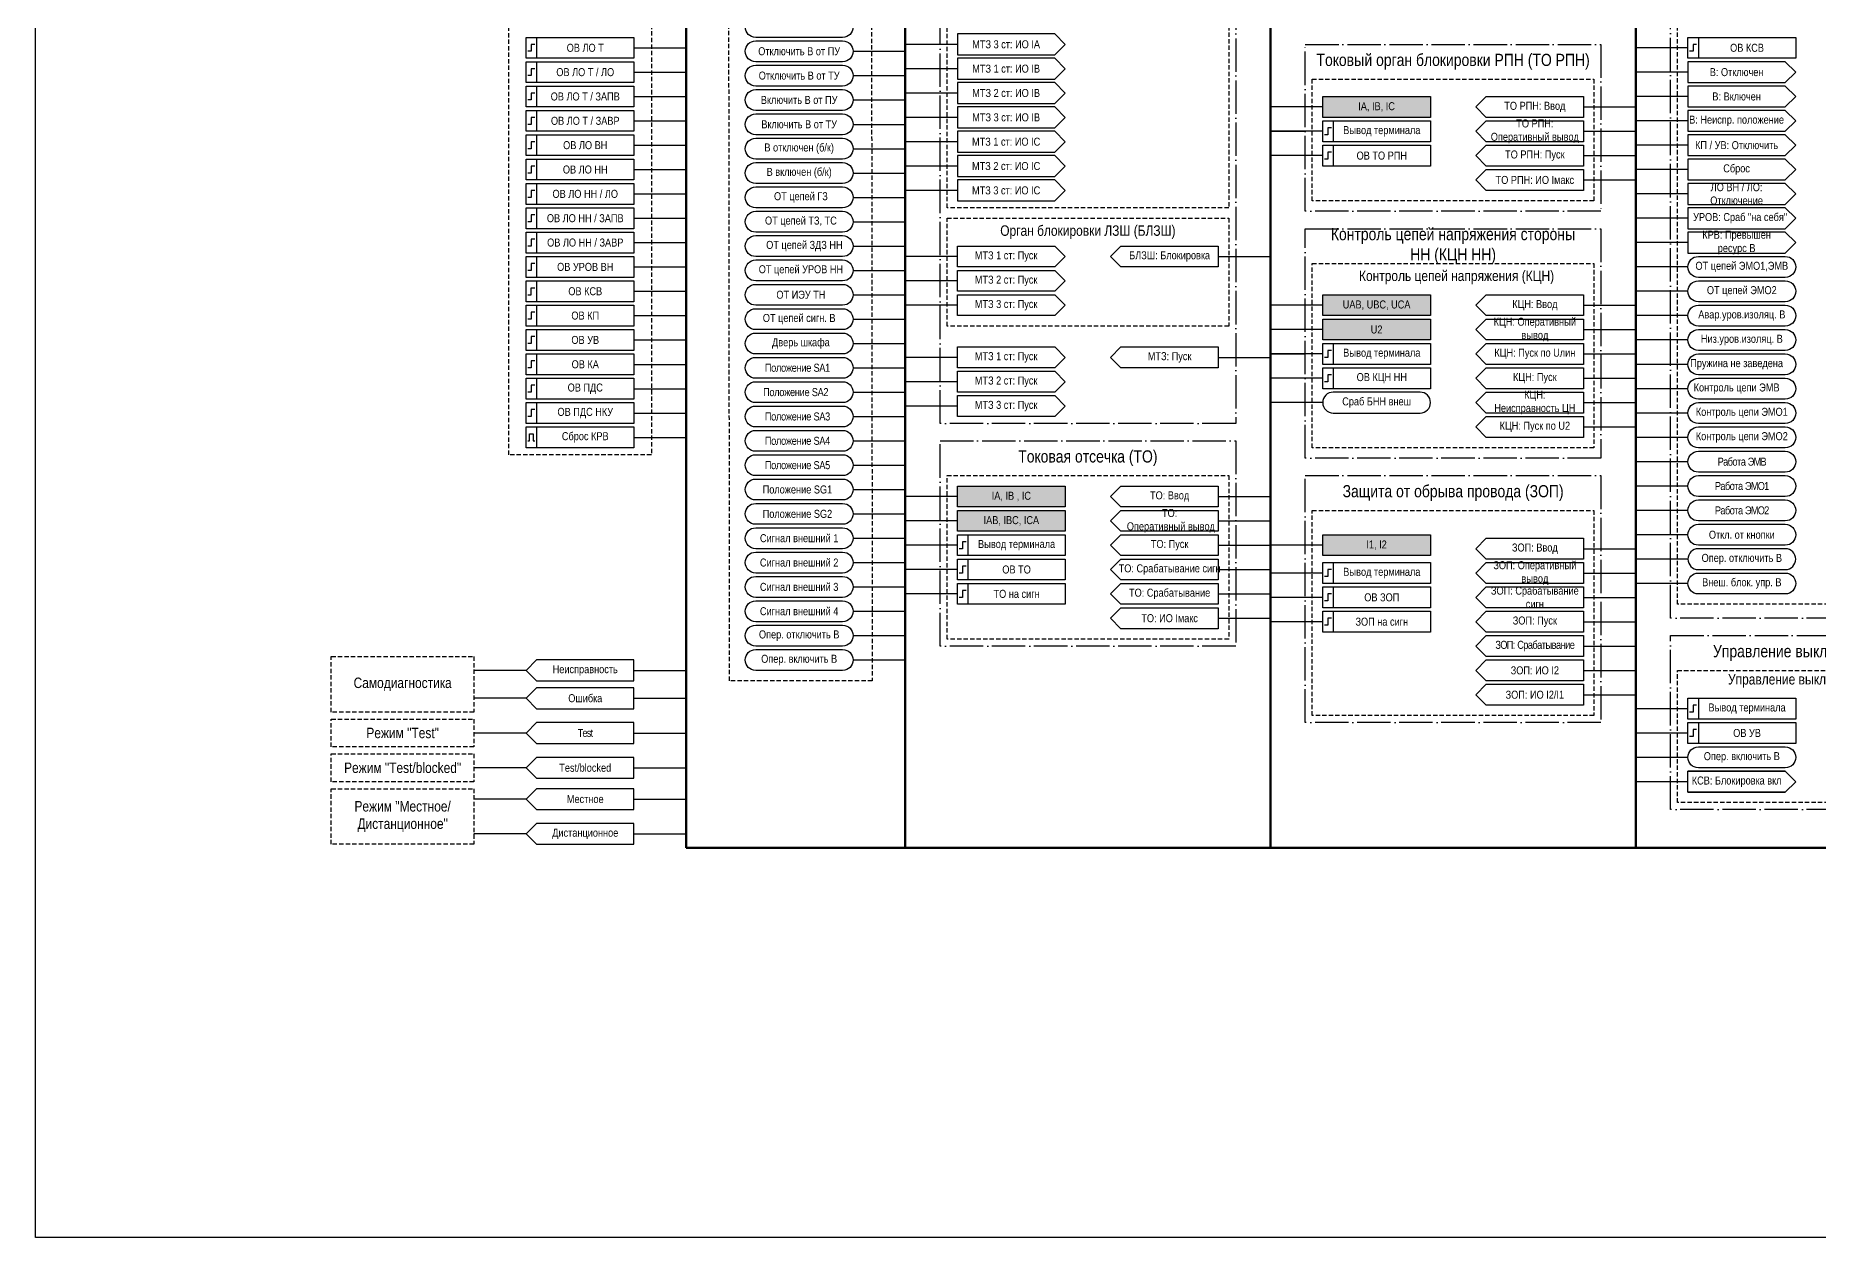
# Model space of a CAD drawing. Header units: millimetres. Extents: x -1595 to 2157, y 0 to 879.
# Drawn here: x 0 to 512, y 0 to 346 of the extents above; entities that cross this region are included whole.
import ezdxf

# ---------------------------------------------------------------- set-up
doc = ezdxf.new("R2010")
doc.units = ezdxf.units.MM
doc.linetypes.add('ACAD_ISO04W100', pattern=[30, 24, -3, 0, -3])
doc.linetypes.add('штриховая2', pattern=[0.375, 0.25, -0.125])
doc.layers.add('TEXT', color=7, linetype='Continuous', lineweight=25)
doc.layers.add('Основная', color=7, linetype='Continuous')
doc.styles.add('2.3_GOST_RD', font='ARIALN.TTF', dxfattribs={"height": 2.3})
doc.styles.add('2.5_Gost_RD', font='ARIALN.TTF', dxfattribs={"height": 2.5})
doc.styles.add('3.5_Gost_RD', font='ARIALN.TTF', dxfattribs={"height": 3.5})

msp = doc.modelspace()

# ---------------------------------------------------------------- hatches: boundary and pattern name
at = {"ltscale": 100, "true_color": 0x00cb62}
h = msp.add_hatch(color=112, dxfattribs=at)
h.dxf.hatch_style = 1
h.paths.add_polyline_path([(370, 328), (401, 328), (401, 322), (370, 322)])
h = msp.add_hatch(color=112, dxfattribs=at)
h.dxf.hatch_style = 1
h.paths.add_polyline_path([(370, 271), (401, 271), (401, 265), (370, 265)])
h = msp.add_hatch(color=112, dxfattribs=at)
h.dxf.hatch_style = 1
h.paths.add_polyline_path([(370, 264), (401, 264), (401, 258), (370, 258)])
h = msp.add_hatch(color=112, dxfattribs=at)
h.dxf.hatch_style = 1
h.paths.add_polyline_path([(265, 216), (296, 216), (296, 210), (265, 210)])
h = msp.add_hatch(color=112, dxfattribs=at)
h.dxf.hatch_style = 1
h.paths.add_polyline_path([(265, 209), (296, 209), (296, 203), (265, 203)])
h = msp.add_hatch(color=112, dxfattribs=at)
h.dxf.hatch_style = 1
h.paths.add_polyline_path([(370, 202), (401, 202), (401, 196), (370, 196)])

# ---------------------------------------------------------------- linework, layer by layer
at = {"lineweight": 100, "ltscale": 100}
for p, q in [((250, 744), (250, 112)), ((355, 744), (355, 112)), ((460, 744), (460, 112)), ((187, 613), (187, 112)), ((187, 112), (250, 112)), ((250, 112), (880, 112))]:
    msp.add_line(p, q, dxfattribs=at)
at = {"ltscale": 100}
for p, q in [((172, 342), (187, 342)), ((235, 341), (250, 341)), ((265, 343), (250, 343)), ((475, 342), (460, 342)), ((172, 335), (187, 335)), ((235, 334), (250, 334)), ((265, 336), (250, 336)), ((475, 335), (460, 335)), ((172, 328), (187, 328)), ((265, 329), (250, 329)), ((475, 328), (460, 328)), ((235, 327), (250, 327)), ((370, 325), (355, 325)), ((445, 325), (460, 325)), ((172, 321), (187, 321)), ((235, 320), (250, 320)), ((265, 322), (250, 322)), ((370, 318), (355, 318)), ((355, 318), (365, 318)), ((445, 318), (460, 318)), ((475, 321), (460, 321)), ((172, 314), (187, 314)), ((235, 313), (250, 313)), ((265, 315), (250, 315)), ((417, 314), (414, 311)), ((417, 314), (445, 314)), ((475, 314), (460, 314)), ((265, 308), (250, 308)), ((370, 311), (355, 311)), ((414, 311), (417, 308)), ((445, 311), (460, 311)), ((172, 307), (187, 307)), ((235, 306), (250, 306)), ((417, 307), (414, 304)), ((414, 304), (417, 301)), ((417, 307), (445, 307)), ((445, 304), (460, 304)), ((475, 307), (460, 307)), ((172, 300), (187, 300)), ((235, 299), (250, 299)), ((265, 301), (250, 301)), ((475, 300), (460, 300)), ((172, 293), (187, 293)), ((475, 293), (460, 293)), ((235, 292), (250, 292)), ((172, 286), (187, 286)), ((235, 285), (250, 285)), ((265, 282), (250, 282)), ((340, 282), (355, 282)), ((475, 286), (460, 286)), ((172, 279), (187, 279)), ((235, 278), (250, 278)), ((475, 279), (460, 279)), ((172, 272), (187, 272)), ((265, 275), (250, 275)), ((475, 272), (460, 272)), ((235, 271), (250, 271)), ((265, 268), (250, 268)), ((370, 268), (355, 268)), ((445, 268), (460, 268)), ((172, 265), (187, 265)), ((235, 264), (250, 264)), ((475, 265), (460, 265)), ((172, 258), (187, 258)), ((235, 257), (250, 257)), ((370, 261), (355, 261)), ((445, 261), (460, 261)), ((475, 258), (460, 258)), ((265, 253), (250, 253)), ((340, 253), (355, 253)), ((370, 254), (355, 254)), ((355, 254), (365, 254)), ((445, 254), (460, 254)), ((172, 251), (187, 251)), ((235, 250), (250, 250)), ((265, 246), (250, 246)), ((370, 247), (355, 247)), ((445, 247), (460, 247)), ((475, 251), (460, 251)), ((172, 244), (187, 244)), ((235, 243), (250, 243)), ((475, 244), (460, 244)), ((172, 237), (187, 237)), ((235, 236), (250, 236)), ((265, 239), (250, 239)), ((370, 240), (355, 240)), ((445, 240), (460, 240)), ((475, 237), (460, 237)), ((445, 233), (460, 233)), ((172, 230), (187, 230)), ((235, 229), (250, 229)), ((475, 230), (460, 230)), ((235, 222), (250, 222)), ((475, 223), (460, 223)), ((475, 216), (460, 216)), ((235, 215), (250, 215)), ((265, 213), (250, 213)), ((340, 213), (355, 213)), ((235, 208), (250, 208)), ((265, 206), (250, 206)), ((340, 206), (355, 206)), ((475, 209), (460, 209)), ((235, 201), (250, 201)), ((475, 202), (460, 202)), ((265, 199), (250, 199)), ((340, 199), (355, 199)), ((370, 199), (355, 199)), ((445, 198), (460, 198)), ((475, 195), (460, 195)), ((235, 194), (250, 194)), ((265, 192), (250, 192)), ((340, 192), (355, 192)), ((370, 191), (355, 191)), ((445, 191), (460, 191)), ((235, 187), (250, 187)), ((265, 185), (250, 185)), ((340, 185), (355, 185)), ((475, 188), (460, 188)), ((235, 180), (250, 180)), ((370, 184), (355, 184)), ((445, 184), (460, 184)), ((340, 178), (355, 178)), ((370, 177), (355, 177)), ((445, 177), (460, 177)), ((235, 173), (250, 173)), ((445, 170), (460, 170)), ((235, 166), (250, 166)), ((172, 163), (187, 163)), ((445, 163), (460, 163)), ((172, 155), (187, 155)), ((445, 156), (460, 156)), ((475, 152), (460, 152)), ((172, 145), (187, 145)), ((475, 145), (460, 145)), ((172, 135), (187, 135)), ((475, 138), (460, 138)), ((475, 131), (460, 131)), ((172, 126), (187, 126)), ((172, 116), (187, 116))]:
    msp.add_line(p, q, dxfattribs=at)
at = {"color": 3, "ltscale": 100}
msp.add_lwpolyline([(0, 841), (1015, 841), (1015, 0), (0, 0)], close=True, dxfattribs=at)
at = {"color": 251, "linetype": 'ACAD_ISO04W100', "lineweight": 30, "ltscale": 0.4, "true_color": 0x58595b}
for points in [[(260, 744), (345, 744), (345, 234), (260, 234)], [(470, 365), (555, 365), (555, 178), (470, 178)], [(365, 343), (450, 343), (450, 295), (365, 295)], [(365, 290), (450, 290), (450, 224), (365, 224)], [(260, 229), (345, 229), (345, 170), (260, 170)], [(365, 219), (450, 219), (450, 148), (365, 148)], [(470, 173), (555, 173), (555, 123), (470, 123)]]:
    msp.add_lwpolyline(points, close=True, dxfattribs=at)
at = {"color": 7, "linetype": 'штриховая2', "ltscale": 5}
for points in [[(199, 654), (240, 654), (240.5, 160), (199.5, 160)], [(136, 613), (177, 613), (177, 225), (136, 225)], [(85, 167), (126, 167), (126, 151), (85, 151)], [(85, 149), (126, 149), (126, 141), (85, 141)], [(85, 139), (126, 139), (126, 131), (85, 131)], [(85, 129), (126, 129), (126, 113), (85, 113)]]:
    msp.add_lwpolyline(points, close=True, dxfattribs=at)
at = {"linetype": 'штриховая2', "ltscale": 5}
for points in [[(262, 382), (343, 382), (343, 296), (262, 296)], [(472, 355), (553, 355), (553, 182), (472, 182)], [(367, 333), (448, 333), (448, 298), (367, 298)], [(262, 293), (343, 293), (343, 262), (262, 262)], [(367, 280), (448, 280), (448, 227), (367, 227)], [(262, 219), (343, 219), (343, 172), (262, 172)], [(367, 209), (448, 209), (448, 150), (367, 150)], [(472, 163), (553, 163), (553, 125), (472, 125)]]:
    msp.add_lwpolyline(points, close=True, dxfattribs=at)
at = {"ltscale": 100}
for points in [[(207, 345, -1), (207, 351), (232, 351, -1), (232, 345)], [(207, 338, -1), (207, 344), (232, 344, -1), (232, 338)], [(207, 331, -1), (207, 337), (232, 337, -1), (232, 331)], [(207, 324, -1), (207, 330), (232, 330, -1), (232, 324)], [(207, 317, -1), (207, 323), (232, 323, -1), (232, 317)], [(207, 310, -1), (207, 316), (232, 316, -1), (232, 310)], [(207, 303, -1), (207, 309), (232, 309, -1), (232, 303)], [(207, 296, -1), (207, 302), (232, 302, -1), (232, 296)], [(207, 289, -1), (207, 295), (232, 295, -1), (232, 289)], [(207, 282, -1), (207, 288), (232, 288, -1), (232, 282)], [(478, 276, -1), (478, 282), (503, 282, -1), (503, 276)], [(207, 275, -1), (207, 281), (232, 281, -1), (232, 275)], [(207, 268, -1), (207, 274), (232, 274, -1), (232, 268)], [(478, 269, -1), (478, 275), (503, 275, -1), (503, 269)], [(207, 261, -1), (207, 267), (232, 267, -1), (232, 261)], [(478, 262, -1), (478, 268), (503, 268, -1), (503, 262)], [(207, 254, -1), (207, 260), (232, 260, -1), (232, 254)], [(478, 255, -1), (478, 261), (503, 261, -1), (503, 255)], [(207, 247, -1), (207, 253), (232, 253, -1), (232, 247)], [(478, 248, -1), (478, 254), (503, 254, -1), (503, 248)], [(207, 240, -1), (207, 246), (232, 246, -1), (232, 240)], [(478, 241, -1), (478, 247), (503, 247, -1), (503, 241)], [(373, 237), (398, 237, 1), (398, 243), (373, 243, 1)], [(207, 233, -1), (207, 239), (232, 239, -1), (232, 233)], [(478, 234, -1), (478, 240), (503, 240, -1), (503, 234)], [(207, 226, -1), (207, 232), (232, 232, -1), (232, 226)], [(478, 227, -1), (478, 233), (503, 233, -1), (503, 227)], [(478, 220, -1), (478, 226), (503, 226, -1), (503, 220)], [(207, 219, -1), (207, 225), (232, 225, -1), (232, 219)], [(207, 212, -1), (207, 218), (232, 218, -1), (232, 212)], [(478, 213, -1), (478, 219), (503, 219, -1), (503, 213)], [(207, 205, -1), (207, 211), (232, 211, -1), (232, 205)], [(478, 206, -1), (478, 212), (503, 212, -1), (503, 206)], [(478, 199, -1), (478, 205), (503, 205, -1), (503, 199)], [(207, 198, -1), (207, 204), (232, 204, -1), (232, 198)], [(207, 191, -1), (207, 197), (232, 197, -1), (232, 191)], [(478, 192), (503, 192, 1), (503, 198), (478, 198, 1)], [(207, 184, -1), (207, 190), (232, 190, -1), (232, 184)], [(478, 185, -1), (478, 191), (503, 191, -1), (503, 185)], [(207, 177, -1), (207, 183), (232, 183, -1), (232, 177)], [(207, 170, -1), (207, 176), (232, 176, -1), (232, 170)], [(207, 163, -1), (207, 169), (232, 169, -1), (232, 163)], [(478, 135, -1), (478, 141), (503, 141, -1), (503, 135)]]:
    msp.add_lwpolyline(points, format="xyb", close=True, dxfattribs=at)
for points in [[(141, 345), (144, 345), (144, 339), (141, 339)], [(141, 345), (172, 345), (172, 339), (141, 339)], [(475, 345), (478, 345), (478, 339), (475, 339)], [(475, 345), (506, 345), (506, 339), (475, 339)], [(141, 338), (144, 338), (144, 332), (141, 332)], [(141, 338), (172, 338), (172, 332), (141, 332)], [(141, 331), (144, 331), (144, 325), (141, 325)], [(141, 331), (172, 331), (172, 325), (141, 325)], [(370, 328), (401, 328), (401, 322), (370, 322)], [(141, 324), (144, 324), (144, 318), (141, 318)], [(141, 324), (172, 324), (172, 318), (141, 318)], [(370, 321), (373, 321), (373, 315), (370, 315)], [(370, 321), (401, 321), (401, 315), (370, 315)], [(141, 317), (144, 317), (144, 311), (141, 311)], [(141, 317), (172, 317), (172, 311), (141, 311)], [(370, 314), (373, 314), (373, 308), (370, 308)], [(370, 314), (401, 314), (401, 308), (370, 308)], [(141, 310), (144, 310), (144, 304), (141, 304)], [(141, 310), (172, 310), (172, 304), (141, 304)], [(141, 303), (144, 303), (144, 297), (141, 297)], [(141, 303), (172, 303), (172, 297), (141, 297)], [(141, 296), (144, 296), (144, 290), (141, 290)], [(141, 296), (172, 296), (172, 290), (141, 290)], [(141, 289), (144, 289), (144, 283), (141, 283)], [(141, 289), (172, 289), (172, 283), (141, 283)], [(141, 282), (144, 282), (144, 276), (141, 276)], [(141, 282), (172, 282), (172, 276), (141, 276)], [(340, 279), (312, 279), (309, 282), (312, 285), (340, 285)], [(141, 275), (172, 275), (172, 269), (141, 269)], [(141, 275), (144, 275), (144, 269), (141, 269)], [(141, 268), (144, 268), (144, 262), (141, 262)], [(141, 268), (172, 268), (172, 262), (141, 262)], [(370, 271), (401, 271), (401, 265), (370, 265)], [(370, 264), (401, 264), (401, 258), (370, 258)], [(141, 261), (144, 261), (144, 255), (141, 255)], [(141, 261), (172, 261), (172, 255), (141, 255)], [(370, 257), (373, 257), (373, 251), (370, 251)], [(370, 257), (401, 257), (401, 251), (370, 251)], [(141, 254), (144, 254), (144, 248), (141, 248)], [(141, 254), (172, 254), (172, 248), (141, 248)], [(340, 250), (312, 250), (309, 253), (312, 256), (340, 256)], [(141, 247), (172, 247), (172, 241), (141, 241)], [(141, 247), (144, 247), (144, 241), (141, 241)], [(370, 250), (373, 250), (373, 244), (370, 244)], [(370, 250), (401, 250), (401, 244), (370, 244)], [(141, 240), (172, 240), (172, 234), (141, 234)], [(141, 240), (144, 240), (144, 234), (141, 234)], [(141, 233), (144, 233), (144, 227), (141, 227)], [(141, 233), (172, 233), (172, 227), (141, 227)], [(265, 216), (296, 216), (296, 210), (265, 210)], [(340, 216), (340, 210), (312, 210), (309, 213), (312, 216)], [(265, 209), (296, 209), (296, 203), (265, 203)], [(340, 209), (340, 203), (312, 203), (309, 206), (312, 209)], [(265, 202), (268, 202), (268, 196), (265, 196)], [(265, 202), (296, 202), (296, 196), (265, 196)], [(370, 202), (401, 202), (401, 196), (370, 196)], [(445, 201), (445, 195), (417, 195), (414, 198), (417, 201)], [(265, 195), (296, 195), (296, 189), (265, 189)], [(265, 195), (268, 195), (268, 189), (265, 189)], [(370, 194), (373, 194), (373, 188), (370, 188)], [(370, 194), (401, 194), (401, 188), (370, 188)], [(445, 194), (445, 188), (417, 188), (414, 191), (417, 194)], [(265, 188), (268, 188), (268, 182), (265, 182)], [(265, 188), (296, 188), (296, 182), (265, 182)], [(370, 187), (401, 187), (401, 181), (370, 181)], [(370, 187), (373, 187), (373, 181), (370, 181)], [(370, 180), (373, 180), (373, 174), (370, 174)], [(370, 180), (401, 180), (401, 174), (370, 174)], [(475, 155), (478, 155), (478, 149), (475, 149)], [(475, 155), (506, 155), (506, 149), (475, 149)], [(475, 148), (506, 148), (506, 142), (475, 142)], [(475, 148), (478, 148), (478, 142), (475, 142)]]:
    msp.add_lwpolyline(points, close=True, dxfattribs=at)
for points in [[(296, 343), (293, 346), (265, 346), (265, 340), (293, 340), (296, 343)], [(296, 336), (293, 339), (265, 339), (265, 333), (293, 333), (296, 336)], [(296, 329), (293, 332), (265, 332), (265, 326), (293, 326), (296, 329)], [(414, 325), (417, 328), (445, 328), (445, 322), (417, 322), (414, 325)], [(296, 322), (293, 325), (265, 325), (265, 319), (293, 319), (296, 322)], [(296, 315), (293, 318), (265, 318), (265, 312), (293, 312), (296, 315)], [(414, 318), (417, 321), (445, 321), (445, 315), (417, 315), (414, 318)], [(414, 311), (417, 314), (445, 314), (445, 308), (417, 308), (414, 311)], [(296, 308), (293, 311), (265, 311), (265, 305), (293, 305), (296, 308)], [(296, 301), (293, 304), (265, 304), (265, 298), (293, 298), (296, 301)], [(414, 304), (417, 307), (445, 307), (445, 301), (417, 301), (414, 304)], [(265, 285), (293, 285), (296, 282), (293, 279), (265, 279), (265, 285)], [(265, 278), (293, 278), (296, 275), (293, 272), (265, 272), (265, 278)], [(265, 271), (293, 271), (296, 268), (293, 265), (265, 265), (265, 271)], [(414, 268), (417, 271), (445, 271), (445, 265), (417, 265), (414, 268)], [(414, 261), (417, 264), (445, 264), (445, 258), (417, 258), (414, 261)], [(265, 256), (293, 256), (296, 253), (293, 250), (265, 250), (265, 256)], [(265, 249), (293, 249), (296, 246), (293, 243), (265, 243), (265, 249)], [(414, 247), (417, 250), (445, 250), (445, 244), (417, 244), (414, 247)], [(265, 242), (293, 242), (296, 239), (293, 236), (265, 236), (265, 242)], [(414, 240), (417, 243), (445, 243), (445, 237), (417, 237), (414, 240)], [(414, 233), (417, 236), (445, 236), (445, 230), (417, 230), (414, 233)], [(309, 199), (312, 202), (340, 202), (340, 196), (312, 196), (309, 199)], [(309, 192), (312, 195), (340, 195), (340, 189), (312, 189), (309, 192)], [(309, 185), (312, 188), (340, 188), (340, 182), (312, 182), (309, 185)], [(414, 184), (417, 187), (445, 187), (445, 181), (417, 181), (414, 184)], [(309, 178), (312, 181), (340, 181), (340, 175), (312, 175), (309, 178)], [(414, 177), (417, 180), (445, 180), (445, 174), (417, 174), (414, 177)], [(414, 170), (417, 173), (445, 173), (445, 167), (417, 167), (414, 170)], [(172, 166), (144, 166), (141, 163), (144, 160), (172, 160), (172, 166)], [(414, 163), (417, 166), (445, 166), (445, 160), (417, 160), (414, 163)], [(141, 163), (126, 163)], [(414, 156), (417, 159), (445, 159), (445, 153), (417, 153), (414, 156)], [(141, 155), (126, 155)], [(172, 158), (144, 158), (141, 155), (144, 152), (172, 152), (172, 158)], [(141, 145), (126, 145)], [(172, 148), (144, 148), (141, 145), (144, 142), (172, 142), (172, 148)], [(141, 135), (126, 135)], [(172, 138), (144, 138), (141, 135), (144, 132), (172, 132), (172, 138)], [(475, 128), (503, 128), (506, 131), (503, 134), (475, 134), (503, 134), (506, 131), (503, 128), (475, 128), (475, 134)], [(172, 129), (144, 129), (141, 126), (144, 123), (172, 123), (172, 129)], [(141, 126), (126, 126)], [(172, 119), (144, 119), (141, 116), (144, 113), (172, 113), (172, 119)], [(141, 116), (126, 116)]]:
    msp.add_lwpolyline(points, dxfattribs=at)
at = {"lineweight": 30, "ltscale": 100}
for points in [[(143.5, 343), (142.5, 343), (142.5, 341), (141.5, 341)], [(477.5, 343), (476.5, 343), (476.5, 341), (475.5, 341)], [(143.5, 336), (142.5, 336), (142.5, 334), (141.5, 334)], [(143.5, 329), (142.5, 329), (142.5, 327), (141.5, 327)], [(143.5, 322), (142.5, 322), (142.5, 320), (141.5, 320)], [(372.5, 319), (371.5, 319), (371.5, 317), (370.5, 317)], [(143.5, 315), (142.5, 315), (142.5, 313), (141.5, 313)], [(143.5, 308), (142.5, 308), (142.5, 306), (141.5, 306)], [(372.5, 312), (371.5, 312), (371.5, 310), (370.5, 310)], [(143.5, 301), (142.5, 301), (142.5, 299), (141.5, 299)], [(143.5, 294), (142.5, 294), (142.5, 292), (141.5, 292)], [(143.5, 287), (142.5, 287), (142.5, 285), (141.5, 285)], [(143.5, 280), (142.5, 280), (142.5, 278), (141.5, 278)], [(141.5, 271), (142.5, 271), (142.5, 273), (143.5, 273)], [(143.5, 266), (142.5, 266), (142.5, 264), (141.5, 264)], [(143.5, 259), (142.5, 259), (142.5, 257), (141.5, 257)], [(143.5, 252), (142.5, 252), (142.5, 250), (141.5, 250)], [(372.5, 255), (371.5, 255), (371.5, 253), (370.5, 253)], [(372.5, 248), (371.5, 248), (371.5, 246), (370.5, 246)], [(143.5, 245), (142.5, 245), (142.5, 243), (141.5, 243)], [(143.5, 238), (142.5, 238), (142.5, 236), (141.5, 236)], [(141.5, 229), (142, 229), (142, 231), (143, 231), (143, 229), (143.5, 229)], [(267.5, 200), (266.5, 200), (266.5, 198), (265.5, 198)], [(267.5, 193), (266.5, 193), (266.5, 191), (265.5, 191)], [(372.5, 192), (371.5, 192), (371.5, 190), (370.5, 190)], [(267.5, 186), (266.5, 186), (266.5, 184), (265.5, 184)], [(372.5, 185), (371.5, 185), (371.5, 183), (370.5, 183)], [(372.5, 178), (371.5, 178), (371.5, 176), (370.5, 176)], [(477.5, 153), (476.5, 153), (476.5, 151), (475.5, 151)], [(477.5, 146), (476.5, 146), (476.5, 144), (475.5, 144)]]:
    msp.add_lwpolyline(points, dxfattribs=at)
at = {"layer": 'TEXT', "ltscale": 100}
for points in [[(475, 338), (475, 332), (503, 332), (506, 335), (503, 338)], [(475, 331), (475, 325), (503, 325), (506, 328), (503, 331)], [(475, 324), (475, 318), (503, 318), (506, 321), (503, 324)], [(475, 317), (475, 311), (503, 311), (506, 314), (503, 317)], [(475, 310), (475, 304), (503, 304), (506, 307), (503, 310)], [(475, 303), (475, 297), (503, 297), (506, 300), (503, 303)], [(475, 296), (475, 290), (503, 290), (506, 293), (503, 296)], [(475, 289), (475, 283), (503, 283), (506, 286), (503, 289)]]:
    msp.add_lwpolyline(points, close=True, dxfattribs=at)
at = {"layer": 'Основная', "ltscale": 100}
msp.add_lwpolyline([(445, 257), (445, 251), (417, 251), (414, 254), (417, 257)], close=True, dxfattribs=at)

# ---------------------------------------------------------------- texts
at = {"color": 128, "ltscale": 100, "true_color": 0x0b6436, "attachment_point": 5, "style": '3.5_Gost_RD'}
for s, insert, char_height, width in [('Токовый орган блокировки РПН (ТО РПН)', (407.5, 338), 3.5, 85), ('Орган блокировки ЛЗШ (БЛЗШ)', (302.5, 289), 3, 81), ('Контроль цепей напряжения стороны НН (КЦН НН)', (407.5, 285), 3.5, 76.6201), ('Контроль цепей напряжения (КЦН)', (408.5, 276), 3, 81), ('Токовая отсечка (ТО)', (302.5, 224), 3.5, 85), ('Защита от обрыва провода (ЗОП)', (407.5, 214), 3.5, 85), ('Управление выключателем (УВ)', (512.5, 168), 3.5, 85), ('Управление выключателем (УВ)', (512.5, 160), 3, 85)]:
    msp.add_mtext(s, dxfattribs=dict(at, insert=insert, char_height=char_height, width=width))
at = {"color": 0, "ltscale": 100, "char_height": 2.3, "attachment_point": 5, "style": '2.5_Gost_RD'}
for s, insert, width in [('{\\C256;ОВ КСВ}', (492, 342), 28), ('{\\C256;IA, IB, IC}', (385.5, 325), 31), ('{\\C256;Вывод терминала}', (387, 318), 28), ('{\\C256;ОВ КСВ}', (158, 272), 28), ('{\\C256;UAB, UBC, UCA}', (385.5, 268), 23.725), ('{\\C256;ОВ КП}', (158, 265), 28), ('{\\C256;U2}', (385.5, 261), 23.725), ('{\\C256;ОВ УВ}', (158, 258), 28), ('{\\C256;ОВ КА}', (158, 251), 28), ('{\\C256;Вывод терминала}', (387, 254), 28), ('{\\C256;IA, IB , IC}', (280.5, 213), 31), ('{\\C256;IAB, IBC, ICA}', (280.5, 206), 31)]:
    msp.add_mtext(s, dxfattribs=dict(at, insert=insert, width=width))
at = {"ltscale": 100, "char_height": 2.3, "attachment_point": 5, "style": '2.5_Gost_RD'}
for s, insert, width in [('ТО РПН: Ввод', (431, 325), 28), ('ТО РПН: Оперативный вывод', (431, 318), 27.0952), ('ОВ ТО РПН ', (387, 311), 28), ('ТО РПН: Пуск', (431, 311), 28), ('ТО РПН: ИО Iмакс', (431, 304), 28), ('ЛО ВН / ЛО: Отключение', (489, 300), 28), ('УРОВ: Сраб "на себя"', (490, 293), 28), ('ОТ цепей ЗДЗ НН', (221, 285), 31), ('БЛЗШ: Блокировка', (326, 282), 28), ('ОТ цепей УРОВ НН', (220, 278), 31), ('ОТ ИЭУ ТН', (220, 271), 31), ('\\pt11.5;ОТ цепей сигн. В', (219.5, 264), 31), ('МТЗ: Пуск', (326, 253), 28), ('КЦН: Пуск', (431, 247), 28), ('ОВ ПДС', (158, 244), 28), ('Сраб БНН внеш', (385.5, 240), 31), ('КЦН: \\PНеисправность ЦН', (431, 240), 28), ('ОВ ПДС НКУ', (158, 237), 28), ('Сброс КРВ', (158, 230), 28), ('КЦН: Пуск по U2', (431, 233), 28), ('ТО: Ввод', (326, 213), 28), ('ТО:\\P Оперативный вывод', (326, 206), 28), ('Сигнал внешний 1', (219.5, 201), 31), ('Сигнал внешний 2', (219.5, 194), 31), ('Опер. отключить В', (490.5, 195), 31), ('Внеш. блок. упр. В', (490.5, 188), 31), ('Сигнал внешний 3', (219.5, 187), 31), ('Сигнал внешний 4', (219.5, 180), 31), ('Опер. отключить В', (219.5, 173), 31), ('Опер. включить В', (219.5, 166), 31), ('Опер. включить В', (490.5, 138), 31)]:
    msp.add_mtext(s, dxfattribs=dict(at, insert=insert, width=width))
at = {"layer": 'TEXT', "ltscale": 100, "attachment_point": 5}
for s, insert, char_height, width, style in [('МТЗ 3 ст: ИО IА', (279, 343), 2.3, 28, '2.5_Gost_RD'), ('Отключить В от ПУ', (219.5, 341), 2.3, 31, '2.5_Gost_RD'), ('Отключить В от ТУ', (219.5, 334), 2.3, 31, '2.5_Gost_RD'), ('МТЗ 1 ст: ИО IB', (279, 336), 2.3, 28, '2.5_Gost_RD'), ('В: Отключен', (489, 335), 2.3, 28, '2.5_Gost_RD'), ('Включить В от ПУ', (219.5, 327), 2.3, 31, '2.5_Gost_RD'), ('МТЗ 2 ст: ИО IB', (279, 329), 2.3, 28, '2.5_Gost_RD'), ('В: Включен', (489, 328), 2.3, 28, '2.5_Gost_RD'), ('МТЗ 3 ст: ИО IB', (279, 322), 2.3, 28, '2.5_Gost_RD'), ('Включить В от ТУ', (219.5, 320), 2.3, 31, '2.5_Gost_RD'), ('В: Неиспр. положение', (489, 321), 2.3, 28, '2.5_Gost_RD'), ('В отключен (б/к)', (219.5, 313), 2.3, 31, '2.5_Gost_RD'), ('МТЗ 1 ст: ИО IC', (279, 315), 2.3, 28, '2.5_Gost_RD'), ('КП / УВ: Отключить', (489, 314), 2.3, 28, '2.5_Gost_RD'), ('В включен (б/к)', (219.5, 306), 2.3, 31, '2.5_Gost_RD'), ('МТЗ 2 ст: ИО IC', (279, 308), 2.3, 28, '2.5_Gost_RD'), ('Сброс', (489, 307), 2.3, 28, '2.5_Gost_RD'), ('ОТ цепей ГЗ', (220, 299), 2.3, 31, '2.5_Gost_RD'), ('МТЗ 3 ст: ИО IC', (279, 301), 2.3, 28, '2.5_Gost_RD'), ('ОТ цепей ТЗ, ТС', (220, 292), 2.3, 31, '2.5_Gost_RD'), ('КРВ: Превышен ресурс В', (489, 286), 2.3, 28, '2.5_Gost_RD'), ('ОВ УРОВ ВН', (158, 279), 2.3, 28, '2.5_Gost_RD'), ('ОТ цепей ЭМО1,ЭМВ', (490.5, 279), 2.3, 31, '2.5_Gost_RD'), ('ОТ цепей ЭМО2', (490.5, 272), 2.3, 31, '2.5_Gost_RD'), ('КЦН: Ввод', (431, 268), 2.3, 28, '2.5_Gost_RD'), ('КЦН: Оперативный вывод', (431, 261), 2.3, 28, '2.5_Gost_RD'), ('Авар.уров.изоляц. В', (490.5, 265), 2.3, 31, '2.5_Gost_RD'), ('Дверь шкафа', (220, 257), 2.3, 31, '2.5_Gost_RD'), ('Низ.уров.изоляц. В', (490.5, 258), 2.3, 31, '2.5_Gost_RD'), ('{\\T0.95;Положение SA1}', (219, 250), 2.3, 31, '2.5_Gost_RD'), ('КЦН: Пуск по Uлин', (431, 254), 2.3, 28, '2.5_Gost_RD'), ('Пружина не заведена', (489, 251), 2.3, 28, '2.5_Gost_RD'), ('{\\T0.95;Положение SA2}', (218.5, 243), 2.3, 31, '2.5_Gost_RD'), ('Контроль цепи ЭМВ', (489, 244), 2.3, 28, '2.5_Gost_RD'), ('{\\T0.95;Положение SA3}', (219, 236), 2.3, 31, '2.5_Gost_RD'), ('Контроль цепи ЭМО2', (490.5, 230), 2.3, 31, '2.5_Gost_RD'), ('{\\T0.95;Положение SA4}', (219, 229), 2.3, 31, '2.5_Gost_RD'), ('{\\T0.95;Положение SA5}', (219, 222), 2.3, 31, '2.5_Gost_RD'), ('{\\T0.9;Работа ЭМВ}', (490.5, 223), 2.3, 31, '2.5_Gost_RD'), ('Положение SG1', (219, 215), 2.3, 31, '2.5_Gost_RD'), ('{\\T0.9;Работа ЭМО1}', (490.5, 216), 2.3, 31, '2.5_Gost_RD'), ('{\\T0.9;Работа ЭМО2}', (490.5, 209), 2.3, 31, '2.5_Gost_RD'), ('Положение SG2', (219, 208), 2.3, 31, '2.5_Gost_RD'), ('Откл. от кнопки', (490.5, 202), 2.3, 31, '2.5_Gost_RD'), ('ЗОП: Ввод', (431, 198), 2.3, 28, '2.5_Gost_RD'), ('ЗОП: Оперативный вывод', (431, 191), 2.3, 28, '2.5_Gost_RD'), ('Неисправность', (158, 163), 2.3, 28, '2.3_GOST_RD'), ('Самодиагностика', (105.5, 159), 3, 41, '2.5_Gost_RD'), ('Ошибка', (158, 155), 2.3, 28, '2.3_GOST_RD'), ('Режим "Test" ', (105.5, 145), 3, 41, '2.5_Gost_RD'), ('Режим "Test/blocked"', (105.5, 135), 3, 41, '2.5_Gost_RD'), ('Режим "Местное/ Дистанционное"', (105.5, 121), 3, 41, '2.5_Gost_RD')]:
    msp.add_mtext(s, dxfattribs=dict(at, insert=insert, char_height=char_height, width=width, style=style))
at = {"layer": 'TEXT', "color": 0, "ltscale": 100, "char_height": 2.3, "attachment_point": 5}
for s, insert, width, style in [('{\\C256;ОВ ЛО Т}', (158, 342), 28, '2.5_Gost_RD'), ('{\\C256;ОВ ЛО Т / ЛО}', (158, 335), 28, '2.5_Gost_RD'), ('{\\C256;ОВ ЛО ВН}', (158, 314), 28, '2.5_Gost_RD'), ('{\\C256;ОВ ЛО НН}', (158, 307), 28, '2.5_Gost_RD'), ('{\\C256;ОВ ЛО НН / ЛО}', (158, 300), 28, '2.5_Gost_RD'), ('{\\C256;МТЗ 1 ст: Пуск}', (279, 282), 28, '2.5_Gost_RD'), ('{\\C256;МТЗ 2 ст: Пуск}', (279, 275), 28, '2.5_Gost_RD'), ('{\\C256;МТЗ 3 ст: Пуск}', (279, 268), 28, '2.5_Gost_RD'), ('{\\C256;МТЗ 1 ст: Пуск}', (279, 253), 28, '2.5_Gost_RD'), ('{\\C256;МТЗ 2 ст: Пуск}', (279, 246), 28, '2.5_Gost_RD'), ('{\\C256;ОВ КЦН НН}', (387, 247), 28, '2.5_Gost_RD'), ('{\\C256;МТЗ 3 ст: Пуск}', (279, 239), 28, '2.5_Gost_RD'), ('{\\C256;Контроль цепи ЭМО1}', (490.5, 237), 31, '2.5_Gost_RD'), ('{\\C256;Вывод терминала}', (282, 199), 28, '2.5_Gost_RD'), ('{\\C256;ТО: Пуск}', (326, 199), 28, '2.5_Gost_RD'), ('{\\C256;I1, I2}', (385.5, 199), 31, '2.5_Gost_RD'), ('{\\C256;ОВ ТО}', (282, 192), 28, '2.5_Gost_RD'), ('{\\C256;ТО: Срабатывание сигн}', (326, 192), 28, '2.5_Gost_RD'), ('{\\C256;Вывод терминала}', (387, 191), 28, '2.5_Gost_RD'), ('{\\C256;ТО на сигн}', (282, 185), 28, '2.5_Gost_RD'), ('{\\C256;ТО: Срабатывание}', (326, 185), 28, '2.5_Gost_RD'), ('{\\C256;ОВ ЗОП}', (387, 184), 28, '2.5_Gost_RD'), ('{\\C256;ЗОП: Срабатывание сигн}', (431, 184), 28, '2.5_Gost_RD'), ('{\\C256;ТО: ИО Iмакс}', (326, 178), 28, '2.5_Gost_RD'), ('{\\C256;ЗОП на сигн}', (387, 177), 28, '2.5_Gost_RD'), ('{\\C256;ЗОП: Пуск}', (431, 177), 28, '2.5_Gost_RD'), ('{\\T0.9;\\C256;ЗОП: Срабатывание}', (431, 170), 28, '2.5_Gost_RD'), ('{\\C256;ЗОП: ИО I2}', (431, 163), 28, '2.5_Gost_RD'), ('{\\C256;ЗОП: ИО I2/I1}', (431, 156), 28, '2.5_Gost_RD'), ('{\\C256;Вывод терминала}', (492, 152), 28, '2.5_Gost_RD'), ('{\\T0.85;\\C256;Test}', (158, 145), 28, '2.3_GOST_RD'), ('{\\C256;ОВ УВ}', (492, 145), 28, '2.5_Gost_RD'), ('{\\C256;Test/blocked}', (158, 135), 28, '2.3_GOST_RD'), ('{\\C256;КСВ: Блокировка вкл}', (489, 131), 28, '2.5_Gost_RD'), ('{\\C256;Местное}', (158, 126), 28, '2.3_GOST_RD'), ('{\\C256;Дистанционное}', (158, 116), 28, '2.3_GOST_RD')]:
    msp.add_mtext(s, dxfattribs=dict(at, insert=insert, width=width, style=style))
at = {"layer": 'Основная', "color": 0, "ltscale": 100, "char_height": 2.3, "width": 28, "attachment_point": 5, "style": '2.5_Gost_RD'}
for s, insert in [('{\\C256;ОВ ЛО Т / ЗАПВ}', (158, 328)), ('{\\C256;ОВ ЛО Т / ЗАВР}', (158, 321)), ('{\\C256;ОВ ЛО НН / ЗАПВ}', (158, 293)), ('{\\C256;ОВ ЛО НН / ЗАВР}', (158, 286))]:
    msp.add_mtext(s, dxfattribs=dict(at, insert=insert))

doc.saveas('drawing.dxf')
